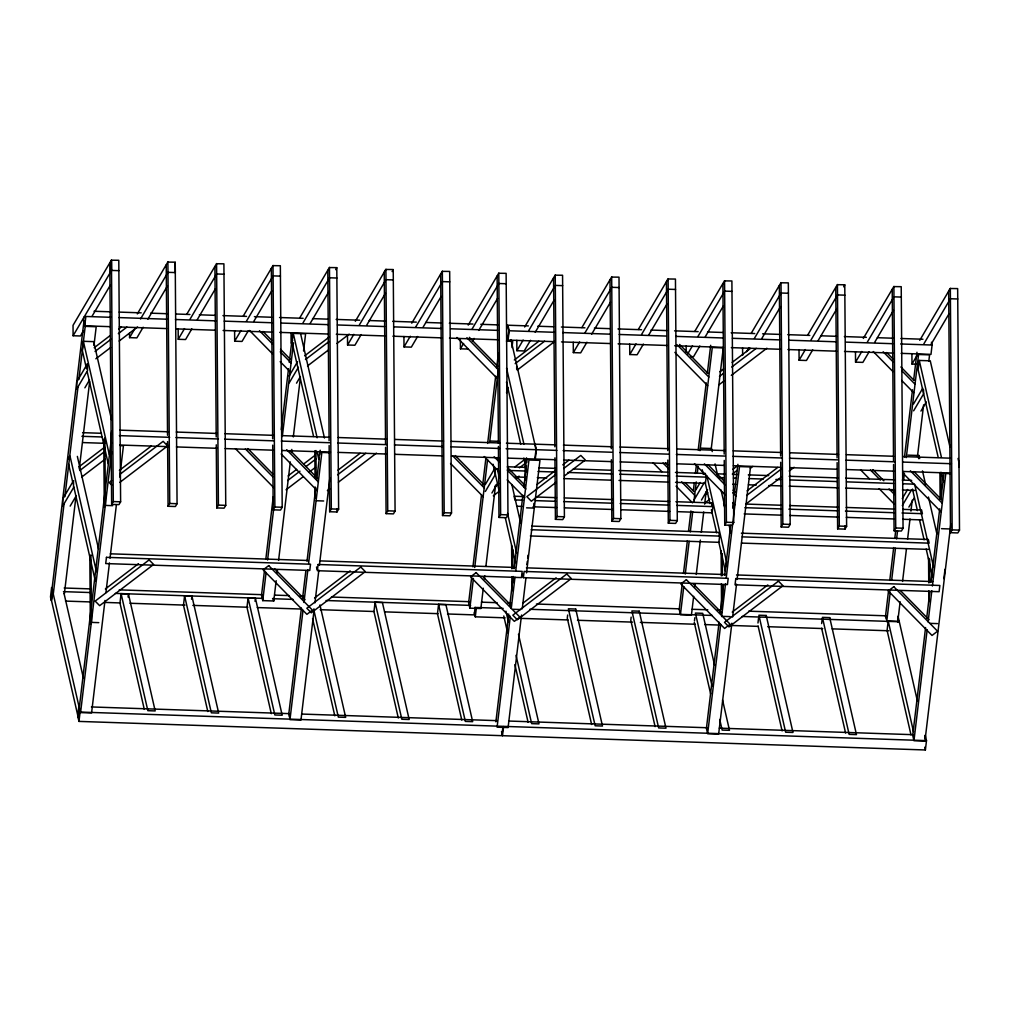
<?xml version="1.0" encoding="UTF-8"?>
<svg xmlns="http://www.w3.org/2000/svg" width="1010" height="1010" viewBox="0 0 1010 1010"><rect width="100%" height="100%" fill="white"/><g stroke="black" fill="none" stroke-linecap="round" stroke-linejoin="round"><path stroke-width="1.5" d="M83.855 317.153L83.489 320.271L84.752 325.801L109.913 326.659M84.752 325.801L85.863 316.471L111.024 317.317M69.109 459.298L69.488 456.179M111.58 419.857L93.69 341.645L83.376 341.292L82.302 350.344L86.506 368.751M53.341 593.552L63.971 504.495M64.892 496.68L77.947 387.31M78.868 379.495L85.206 326.369L83.981 321.003L52.116 588.199L53.038 592.213M64.35 593.93L75.889 497.046M79.247 468.93L89.688 381.426M93.968 345.483L96.203 326.735L85.206 326.369M111.63 431.434L110.696 439.211L111.643 443.365M111.214 440.044L79.348 707.227L80.27 711.255M78.969 721.405L80.093 712.063L78.818 706.533L77.707 715.863L78.969 721.405L501.882 735.671L502.993 726.341L80.093 712.063M111.693 451.659L80.573 712.593L91.569 712.959L104.989 600.458M105.924 592.655L109.459 562.961M110.014 558.277L116.352 505.151M119.71 477.023L123.435 445.776L120.291 445.675M121.086 593.691L147.851 710.686L155.186 710.939L128.421 593.943L121.086 593.691L119.975 603.033L144.304 709.386M128.055 597.049L128.421 593.943M184.59 595.837L211.355 712.833L218.678 713.085L191.913 596.077L184.59 595.837L183.479 605.167L207.807 711.532M191.546 599.195L191.913 596.077M248.081 597.983L274.846 714.979L282.181 715.219L255.416 598.223L248.081 597.983L246.97 607.313L271.299 713.679M255.05 601.341L255.416 598.223M264.506 570.259L261.527 595.256L262.752 600.622L273.748 600.988L276.172 580.674M265.807 559.325L273.255 496.819M281.272 429.641L288.532 368.701M289.277 362.451L292.824 332.77M262.752 600.622L266.097 572.493M267.587 559.995L273.558 509.999M282.308 436.56L293.493 342.807M277.093 572.872L277.472 569.741M278.583 560.373L290.325 461.936M291.448 452.556L291.814 449.425M293.304 436.926L300.387 377.551M303.555 351L305.601 333.805L294.604 333.439M319.728 451.483L318.794 459.26L317.064 451.659M301.422 608.045L288.746 714.297L289.365 716.974M302.533 598.678L305.891 570.549M307.015 561.181L315.764 487.742M316.698 479.927L319.311 458.048M319.678 454.929L320.233 450.233M303.013 610.28L289.971 719.663L300.967 720.029L314.198 609.093M303.947 602.478L307.861 569.665M308.606 563.416L321.837 452.467L329.689 452.733M314.943 602.844L318.857 570.031M319.412 565.347L329.853 477.844M375.076 602.263L401.841 719.259L409.176 719.511L382.411 602.515L375.076 602.263L373.965 611.606L398.293 717.958M438.58 604.409L465.345 721.405L472.667 721.658L445.915 604.649L438.58 604.409L437.469 613.739L461.797 720.105M471.619 577.796L468.64 602.793L469.865 608.159L480.861 608.525L483.285 588.211M472.933 566.862L481.505 494.976M482.616 485.608L485.974 457.479M487.653 443.415L495.658 376.238M496.592 368.423L498.46 352.793M469.865 608.159L473.412 578.465M474.713 567.532L487.565 459.714M489.623 442.531L498.372 369.092M475.18 607.098L474.245 614.888L447.518 613.979M507.664 340.08L508.775 330.75L507.512 325.207M528.356 325.914L507.916 325.22L509.191 330.762L508.068 340.092L555.235 341.683M505.164 617.83L475.293 616.82L476.404 607.49L503.131 608.386M484.409 578.831L484.775 575.713M485.898 566.332L495.582 485.09M506.578 392.903L507.134 388.219M511.982 347.591L512.726 341.342L506.439 341.127M526.526 457.833L525.591 465.623L523.862 458.022M495.872 721.834L508.724 614.017M509.659 606.202L513.206 576.521M514.128 568.706L522.89 495.266M523.824 487.451L526.425 465.585M526.803 462.454L527.169 459.335M510.328 616.251L497.097 727.187L508.093 727.566L521.513 615.065M511.262 608.437L514.986 577.19M515.731 570.94L528.962 460.005L539.959 460.371L526.538 572.872M506.414 443.201L534.719 444.16L535.982 449.69L534.871 459.032L508.144 458.123M555.563 444.854L535.123 444.173L536.398 449.702L535.287 459.045L555.715 459.739M502.488 735.697L503.599 726.367L926.498 740.633L925.387 749.975L502.488 735.697L501.528 731.543M523.382 577.657L524.127 571.433L728.197 578.326L727.452 584.55L523.382 577.657L522.536 573.97M526.917 564.565L527.283 561.446M527.649 558.341L528.028 555.222M522.258 608.815L525.983 577.568M567.658 615.014L567.279 618.12L591.607 724.486M631.149 617.16L630.783 620.266L655.111 726.632M682.179 584.361L679.2 609.358L680.109 613.386M683.48 573.428L687.393 540.615M688.517 531.235L690.928 510.921M693.352 490.608L694.287 482.793M695.41 473.425L696.332 465.61M698.2 449.98L706.217 382.803M707.328 373.422L710.686 345.294M683.77 586.595L680.424 614.724L691.421 615.09L693.655 596.342M685.26 574.097L689.173 541.284M690.297 531.904L692.721 511.59M693.832 502.223L696.256 481.909M697.38 472.528L698.125 466.279M699.981 450.662L712.277 347.528L723.274 347.907L711.166 449.463M675.438 472.427L705.296 473.425L706.142 477.124L705.397 483.348L675.538 482.338M694.766 586.962L695.145 583.843M696.256 574.463L700.359 540.097M701.293 532.283L703.717 511.969M704.652 504.154L706.142 491.655M694.463 620.86L694.829 617.741M711.659 506.035L712.037 502.917L675.905 501.705M712.037 502.917L712.883 506.616L712.138 512.84L677.571 511.666M531.828 526.096L718.779 532.409L719.625 536.095L718.88 542.319L530.364 535.957M719.095 622.147L706.419 728.399L707.341 732.414M720.206 612.78L723.564 584.651M724.688 575.271L730.647 525.276M732.692 508.08L733.247 503.397M734.371 494.029L737.906 464.335M726.013 566.597L726.569 561.926L706.874 475.824M720.698 624.382L707.644 733.752L718.64 734.131L731.871 623.195M721.62 616.567L725.533 583.755M726.278 577.505L739.509 466.57L750.506 466.948L737.098 579.437M732.616 616.946L736.53 584.134M757.967 623.006L758.523 618.335M821.648 623.587L822.203 618.915M888.661 589.764L885.492 616.327L886.098 619.004M889.772 580.384L893.686 547.572M894.809 538.204L895.744 530.389M904.493 456.949L912.51 389.759M913.621 380.391L916.979 352.263M886.717 621.68L890.252 591.999M891.742 579.5L895.479 548.241M896.59 538.873L897.524 531.058M903.672 479.498L904.417 473.248M906.273 457.618L918.57 354.497L929.579 354.863L928.821 361.113M899.19 621.377L888.194 620.998L887.083 630.341L910.995 734.901M949.956 446.938L930.26 360.822L919.264 360.444L918.14 369.786L938.202 457.429M897.675 619.332L898.042 616.226L917.471 701.331M897.713 622.059L900.137 601.745M902.561 581.432L906.475 548.619M907.586 539.239L910.01 518.925M910.944 511.123L912.245 500.177M917.459 456.432L923.607 404.871M918.595 458.628L918.961 455.51L907.965 455.144M931.46 342.264L932.091 345.041L930.98 354.371L901.109 353.361M925.577 627.551L912.724 735.356L913.633 739.383M926.688 618.17L929.856 591.607M930.98 582.24L939.729 508.8M940.853 499.42L944.022 472.857M927.167 629.785L913.949 740.721L924.945 741.087L950.839 523.9M928.102 621.971L931.826 590.724M932.394 586.04L945.802 473.538L950.524 473.69M924.844 738.285L925.236 735.103L926.498 740.633M943.883 578.642L944.994 569.299M958.932 467.1L959.298 463.981L958.035 458.452M73.111 335.737L111.529 270.415L111.453 260.024L73.036 325.346L73.111 335.737L80.447 335.989L83.578 330.649M92.2 315.991L110.241 285.325M84.878 387.827L89.473 380.012M137.322 313.921L167.9 261.931L169.73 503.472L168.077 506.275L175.412 506.528L177.066 503.712L175.222 262.348M143.155 327.227L136.893 337.883L129.558 337.643L135.05 328.313M140.529 318.983L167.976 272.321L175.311 272.574L175.222 262.183L167.887 262.095M147.864 319.223L167.471 285.906M70.157 506.111L76.293 495.683M186.787 314.224L216.582 263.572L218.412 505.114L216.759 507.916L224.094 508.169L225.748 505.353L223.904 263.825L216.569 263.736M191.837 328.869L185.575 339.537L178.24 339.284L184.514 328.616M189.994 319.286L216.658 273.962L223.993 274.215M197.329 319.539L215.37 288.873M105.394 505.429L104.282 507.298L103.765 439.855L104.876 437.974L105.394 505.429L112.716 505.669M111.643 504.369L113.297 501.566L111.441 260.189L118.789 260.277L120.619 501.806L118.965 504.621L111.643 504.369L109.787 263.004M243.221 316.13L273.016 265.478L274.859 507.02L273.205 509.823L280.54 510.075L282.194 507.26L280.351 265.731L273.016 265.643M248.283 330.775L242.009 341.443L234.686 341.191L240.948 330.522M246.44 321.193L273.104 275.869L280.426 276.121M253.775 321.445L271.804 290.779M91.443 622.4L90.344 624.268L89.827 556.826L90.925 554.944L91.443 622.4L98.778 622.64M299.667 318.036L329.462 267.385L331.305 508.926L329.651 511.729L336.974 511.982L338.628 509.166L336.797 267.637L329.449 267.549M292.685 340.433L291.12 343.097L291.044 332.707M302.886 323.099L329.538 277.775L336.873 278.028M335.686 269.67L336.784 267.801M310.221 323.351L329.033 291.36M289.138 375.998L297.571 361.656M289.188 382.929L298.392 367.274M296.523 383.169L300.361 376.654M355.331 321.281L385.908 269.291L387.739 510.82L386.085 513.635L393.42 513.888L395.074 511.073L393.231 269.544L385.896 269.455L384.242 272.271L385.555 444.223M361.163 334.588L354.901 345.243L347.566 345.003L353.841 334.335M359.333 325.005L385.984 279.682L393.319 279.934M392.12 271.576L393.231 269.708M366.655 325.258L385.479 293.266M411.764 323.187L442.342 271.198L444.185 512.726L442.531 515.542L449.867 515.794L451.52 512.979L449.677 271.438L442.342 271.362M417.61 336.494L411.335 347.15L404.013 346.91L410.275 336.242M415.766 326.912L442.43 281.588L449.753 281.841M423.102 327.152L441.13 296.498M468.211 325.094L498.788 273.104L500.632 514.633L498.978 517.448L506.313 517.701L507.967 514.885L506.124 273.344L498.776 273.268M467.781 349.056L460.446 348.816L463.59 343.476M472.213 328.818L498.864 283.494L506.199 283.734M472.491 341.064L474.056 338.388M478.753 330.396L497.577 298.404M524.657 327L555.235 275.01L557.078 516.539L555.424 519.355L562.747 519.607L564.401 516.792L562.57 275.25L555.222 275.175M530.49 340.294L524.228 350.962L516.893 350.71L523.167 340.054M528.659 330.724L555.311 285.401L562.646 285.641M535.199 332.303L554.023 300.311M506.767 390.264L508.308 387.663M485.305 484.522L494.509 468.88M485.356 491.453L495.329 474.498L495.291 468.956M581.886 327.568L611.681 276.917L613.512 518.446L611.858 521.261L619.193 521.501L620.847 518.698L619.004 277.157L611.669 277.081M586.936 342.201L580.662 352.869L573.339 352.616L579.614 341.961M585.093 332.631L611.757 287.307L619.092 287.547M491.92 493.006L497.286 483.878M591.645 334.209L610.457 302.217M638.32 329.475L668.115 278.823L669.958 520.352L668.304 523.167L675.639 523.407L677.293 520.605L675.45 279.063L668.102 278.987L666.448 281.79L667.749 450.599M643.383 344.107L637.108 354.775L629.773 354.523L636.048 343.867M641.539 334.525L668.203 289.214L675.526 289.453M648.875 334.777L666.903 304.124M694.766 331.381L724.561 280.717L726.405 522.258L724.751 525.074L732.073 525.314L733.727 522.511L731.897 280.969L724.549 280.894M687.785 353.765L692.494 345.761M697.986 336.431L724.637 291.12L731.972 291.36M699.829 346.013L693.554 356.681L690.613 356.58M705.308 336.683L723.349 306.03M751.213 333.287L781.008 282.623L782.838 524.165L781.184 526.98L788.52 527.22L790.173 524.405L788.33 282.876L780.995 282.787M746.579 351.669L748.94 347.667M754.419 338.337L781.083 293.014L788.419 293.266M761.755 338.59L780.578 306.598M695.612 490.292L700.22 482.477M694.135 499.824L704.109 482.881M701.47 500.076L707.593 489.648M807.647 335.181L837.442 284.53L839.285 526.071L837.631 528.874L844.966 529.126L846.62 526.311L844.777 284.782L837.429 284.694M812.709 349.826L806.434 360.494L799.099 360.242L805.374 349.574M810.866 340.244L837.53 294.92L844.852 295.173M843.666 286.815L844.764 284.946M818.201 340.496L837.012 308.505M863.31 338.426L893.888 286.436L895.731 527.977L894.077 530.78L901.4 531.033L903.054 528.217L901.223 286.689L893.875 286.6M869.156 351.733L862.881 362.388L855.546 362.148L861.82 351.48M867.312 342.15L893.964 296.826L901.299 297.079M874.635 342.403L893.459 310.411M919.756 340.332L950.334 288.342L952.165 529.884L950.511 532.687L957.846 532.939L959.5 530.124L957.657 288.595L950.322 288.507L948.668 291.322L950.511 532.687M916.386 364.206L911.992 364.055L917.484 354.725M923.746 344.056L950.41 298.733L957.745 298.985M931.081 344.309L949.11 313.643M913.57 403.912L922.761 388.257M913.621 410.83L923.582 393.887L923.557 389.734M920.943 411.083L926.322 401.955M902.271 498.599L907.636 489.471M902.321 505.53L911.525 489.875M908.886 507.083L914.265 497.955M94.195 347.743L110.14 335.572M118.725 329.02L121.175 327.139M95.041 351.442L110.986 339.259M118.334 333.641L126.919 327.088M95.849 358.815L110.57 347.579M119.155 341.026L137.549 326.975M78.868 466.885L104.623 447.228M79.714 470.584L104.245 451.849M81.76 477.023L105.053 459.234M119.369 470.408L151.26 446.066M111.63 480.659L109.181 482.527L111.87 485.28M120.215 474.107L163.14 441.332L167.635 445.902L119.799 482.414M304.629 355.823L329.159 337.1M305.474 359.522L328.768 341.721M307.507 365.961L328.364 350.041M336.949 343.488L349.208 334.121M105.356 588.981L138.471 563.694M288.077 475.912L296.662 469.36M304.023 463.729L315.057 455.308M287.698 480.533L299.957 471.178M306.093 466.494L315.903 458.994M286.057 489.787L303.227 476.682M309.363 471.998L315.486 467.314M337.984 470.18L360.065 453.326M337.605 474.814L365.809 453.275M327.379 490.62L329.841 488.739M338.426 482.187L376.44 453.162M514.317 359.977L538.848 341.241M515.163 363.663L544.605 341.191M517.208 370.102L555.222 341.077M314.565 597.996L350.129 570.839M514.936 466.948L524.758 459.449M494.938 486.555L498.612 483.74M519.468 467.819L525.591 463.148M493.297 495.809L499.432 491.125M516.602 478.02L519.052 476.139M537.042 484.51L555.437 470.458M562.797 464.84L568.933 460.169M556.283 474.157L526.854 496.63L531.348 501.2L555.879 482.477M563.643 468.539L580.813 455.422L585.308 459.992L564.464 475.912M719.852 371.794L723.526 368.991M732.111 362.438L750.506 348.387M719.461 376.427L723.147 373.612M731.732 367.059L756.263 348.336M719.057 384.747L723.955 380.997M731.316 375.379L766.88 348.223M523.028 603.071L556.144 577.796M732.73 469.41L737.641 465.66M705.371 494.635L707.821 492.766M732.351 474.031L737.262 470.294M704.955 502.955L709.866 499.205M750.329 468.299L752.791 466.431M747.072 490.835L777.738 467.428M746.693 495.468L781.033 469.246M746.276 503.775L781.841 476.619M789.201 471.001L794.112 467.264M732.237 612.098L767.802 584.942M111.529 270.415L118.864 270.667M94.031 311.257L111.327 311.837M119.193 312.103L141.198 312.848M150.629 313.163L167.925 313.744M175.791 314.009L189.93 314.489M199.374 314.804L215.092 315.335M222.945 315.6L246.528 316.395M254.394 316.66L271.69 317.254M279.543 317.519L303.126 318.314M312.557 318.63L328.288 319.16M336.141 319.425L359.724 320.22M369.155 320.536L384.886 321.066M392.738 321.332L416.322 322.127M425.753 322.455L441.484 322.985M449.336 323.25L472.92 324.046M480.785 324.311L498.069 324.892M537.787 326.23L553.518 326.76M561.371 327.025L584.954 327.821M594.385 328.136L610.103 328.667M617.968 328.932L641.552 329.727M650.983 330.055L666.701 330.586M674.566 330.851L698.15 331.646M707.581 331.962L723.299 332.492M731.164 332.757L754.748 333.552M762.6 333.818L779.897 334.398M787.762 334.663L809.767 335.408M820.776 335.787L836.495 336.317M844.36 336.583L866.365 337.327M877.374 337.694L893.092 338.224M900.958 338.489L922.963 339.234M118.877 317.582L167.622 319.236M175.475 319.501L216.355 320.877M224.22 321.142L272.952 322.783M280.818 323.048L327.972 324.639M337.416 324.967L384.57 326.558M394.014 326.874L441.168 328.465M450.611 328.78L497.766 330.371M509.191 330.762L554.78 332.303M562.633 332.568L609.8 334.159M619.231 334.474L666.398 336.065M675.829 336.38L722.996 337.971M732.427 338.299L779.594 339.89M789.025 340.206L836.192 341.797M845.622 342.112L892.789 343.703M900.655 343.968L932.091 345.041M119.344 326.975L166.511 328.566M175.942 328.881L215.244 330.207M223.109 330.472L271.841 332.126M279.707 332.391L328.439 334.032M336.292 334.297L385.037 335.939M392.89 336.204L441.635 337.858M449.488 338.123L498.233 339.764M561.522 341.898L610.267 343.551M618.12 343.817L666.865 345.458M674.718 345.723L723.45 347.364M731.316 347.629L780.048 349.271M787.914 349.548L836.646 351.19M844.511 351.455L893.244 353.096M490.999 441.067L498.852 441.332M700.549 448.137L711.545 448.516L712.239 451.584M119.672 430.146L168.405 431.788M176.27 432.053L217.137 433.441M225.003 433.707L273.735 435.348M281.601 435.613L330.333 437.254M338.198 437.519L386.931 439.173M394.796 439.438L443.529 441.08M451.394 441.345L500.127 442.986M563.428 445.12L612.161 446.773M620.026 447.039L668.759 448.68M676.624 448.945L725.357 450.586M733.222 450.851L781.955 452.505M789.82 452.77L838.553 454.412M846.418 454.677L893.572 456.267M903.003 456.583L950.17 458.174M82.605 432.659L101.442 433.29M119.369 435.626L169.667 437.33M175.967 437.545L218.412 438.971M224.7 439.186L273.432 440.827M281.298 441.092L330.03 442.746M337.895 443.011L386.628 444.652M394.493 444.918L443.226 446.559M451.091 446.824L499.824 448.478M506.111 448.68L535.982 449.69M536.398 449.702L556.838 450.397M563.125 450.611L611.858 452.253M619.723 452.518L668.456 454.159M676.321 454.437L725.054 456.078M732.906 456.343L781.652 457.984M789.504 458.25L838.25 459.891M846.102 460.156L894.847 461.81M902.7 462.075L951.445 463.716M81.886 436.295L102.288 436.989M82.706 442.569L104.686 443.314M119.824 445.019L168.556 446.66M176.422 446.925L217.302 448.314M225.154 448.579L273.899 450.22M281.752 450.485L330.497 452.126M338.35 452.392L387.083 454.045M394.948 454.311L442.115 455.901M451.546 456.217L498.713 457.808M563.58 460.005L612.312 461.646M620.178 461.911L667.345 463.502M676.776 463.817L723.943 465.408M733.374 465.736L780.541 467.327M789.971 467.643L837.139 469.233M846.569 469.549L893.724 471.14M903.167 471.468L950.322 473.059M507.348 466.746L526.197 467.39M538.759 467.807L556.043 468.387M573.327 468.981L611.025 470.243M618.89 470.508L667.585 472.162M716.885 473.816L724.738 474.081M732.591 474.359L737.313 474.511M748.309 474.889L768.724 475.571M789.151 476.265L837.858 477.907M845.711 478.172L894.406 479.813M902.271 480.078L911.689 480.394M509.76 470.496L525.465 471.026M538.04 471.443L555.323 472.036M567.885 472.453L611.871 473.942M619.723 474.208L668.431 475.849M676.283 476.114L706.142 477.124M719.297 477.566L724.019 477.73M733.437 478.046L736.58 478.147M749.155 478.576L763.295 479.056M775.857 479.472L780.566 479.636M789.997 479.952L837.126 481.543M846.557 481.858L893.686 483.449M903.104 483.777L914.1 484.144M515.302 476.935L526.298 477.301M537.295 477.667L546.726 477.995M563.997 478.576L611.126 480.167M618.991 480.432L667.686 482.073M732.692 484.27L735.836 484.371M748.41 484.8L756.263 485.065M768.825 485.494L781.399 485.911M789.252 486.176L837.959 487.817M845.812 488.083L894.506 489.736M902.372 490.001L914.934 490.418M523.508 496.554L514.09 496.238L514.936 499.925L522.789 500.19M536.083 496.983L556.51 497.665M564.363 497.93L613.057 499.584M620.923 499.849L669.617 501.49M745.62 504.053L781.753 505.278M789.618 505.543L838.313 507.184M846.165 507.449L894.873 509.091M902.725 509.356L921.575 509.987L922.42 513.686L902.006 512.992M535.351 500.619L555.778 501.313M563.63 501.579L612.338 503.22M620.191 503.485L668.898 505.126M676.75 505.391L712.883 506.616M744.9 507.689L781.033 508.914M788.886 509.179L837.593 510.82M845.446 511.085L894.14 512.726M517.335 506.262L522.044 506.414M533.04 506.793L556.611 507.588M564.464 507.853L613.158 509.494M621.024 509.76L669.718 511.401M744.155 513.913L781.854 515.188M789.719 515.453L838.414 517.095M846.266 517.36L894.974 519.001M902.826 519.266L921.675 519.91M316.332 500.745L323.667 500.985M526.576 507.841L533.911 508.08L533.873 503.384M941.471 528.672L948.794 528.924M113.297 501.566L120.619 501.806M169.73 503.472L177.066 503.712M218.412 505.114L225.748 505.353M274.859 507.02L282.194 507.26M331.305 508.926L338.628 509.166M387.739 510.82L395.074 511.073M444.185 512.726L451.52 512.979M500.632 514.633L507.967 514.885M557.078 516.539L564.401 516.792M613.512 518.446L620.847 518.698M669.958 520.352L677.293 520.605M726.405 522.258L733.727 522.511M782.838 524.165L790.173 524.405M839.285 526.071L846.62 526.311M895.731 527.977L903.054 528.217M952.165 529.884L959.5 530.124M741.378 533.166L928.329 539.479L929.162 543.165L742.211 536.865M531.108 529.732L719.625 536.095M741.479 543.09L928.43 549.389M110.317 553.808L308.113 560.487M320.41 560.903L515.062 567.468M526.425 567.847L725.786 574.576M736.517 574.942L932.735 581.571M64.186 588.009L90.913 588.906M119.218 589.865L262.284 594.688M274.859 595.117L289.011 595.597M300.008 595.963L303.151 596.077M331.457 597.024L469.801 601.695M481.429 602.162L497.147 602.692M508.156 603.058L511.3 603.172M536.449 604.018L679.515 608.841M692.09 609.27L707.821 609.8M717.251 610.116L720.395 610.229M748.688 611.176L887.045 615.847M63.466 591.645L90.193 592.542M115.342 593.4L263.13 598.387M272.561 598.703L293.001 599.397M326.015 600.508L470.647 605.394M529.859 609.283L712.227 615.443M742.097 616.453L899.317 621.756M513.206 609.295L520.541 609.535M722.743 616.365L730.078 616.618M930.172 623.372L937.507 623.612M65.499 601.089L90.647 601.935M104.8 602.414L120.518 602.945M129.949 603.26L184.982 605.116M192.834 605.381L247.867 607.237M257.298 607.566L301.321 609.043M320.183 609.687L373.637 611.492M384.633 611.858L438.087 613.663M520.882 618.36L568.049 619.951M577.48 620.266L632.512 622.122M640.365 622.387L695.398 624.256M704.828 624.571L718.968 625.051M729.978 625.417L758.283 626.377M767.714 626.692L822.733 628.548M832.164 628.864L888.762 630.783M91.405 706.95L289.491 713.641M302.066 714.07L497.008 720.648M508.623 721.039L708.288 727.781M719.284 728.147L914.227 734.725M886.692 352.515L893.257 359.194M900.907 366.983L914.025 380.328M883.157 351.758L893.004 361.769M901.753 370.67L914.871 384.027M873.246 351.543L892.928 371.566M901.678 380.467L913.709 392.701M913.924 471.556L942.355 500.48M910.389 470.799L942.103 503.056M902.662 472.806L940.929 511.742M872.905 469.663L883.851 480.785M892.6 489.686L894.784 491.908M870.481 470.016L880.316 480.028M889.065 488.928L894.532 494.496M860.558 469.801L869.307 478.702M879.154 488.714L894.456 504.293M679.578 344.448L708.01 373.372M677.142 344.801L708.856 377.071M674.882 352.376L707.694 385.757M900.617 590.812L929.048 619.736M707.909 464.6L724.309 481.29M733.058 490.191L735.242 492.413M704.374 463.842L725.155 484.977M732.806 492.766L736.088 496.112M694.463 463.628L725.079 494.774M732.73 502.563L734.914 504.785M665.489 462.656L667.673 464.89M685.171 482.692L693.92 491.592M663.052 463.009L668.519 468.577M681.636 481.934L694.766 495.279M653.129 462.795L661.878 471.695M676.094 486.163L692.494 502.854M469.334 337.353L497.766 366.276M466.898 337.706L498.612 369.976M456.987 337.491L497.438 378.649M693.201 583.805L721.632 612.742M497.652 457.505L499.849 459.727M507.5 467.516L524.998 485.318M494.13 456.747L499.596 462.315M507.247 470.092L525.844 489.004M484.207 456.533L499.521 472.099M507.172 479.889L524.67 497.69M455.232 455.56L483.664 484.484M452.796 455.914L484.51 488.183M450.536 463.489L483.348 496.869M263.004 331.469L271.753 340.37M280.502 349.271L290.337 359.282M259.469 330.712L272.599 344.056M280.25 351.846L291.183 362.969M249.558 330.485L272.523 353.853M280.174 361.643L290.022 371.655M482.944 576.71L511.376 605.634M290.236 450.498L317.569 478.311M286.701 449.74L318.415 482.01M281.159 453.982L317.241 490.696M247.816 448.566L272.965 474.157M245.38 448.92L272.713 476.733M235.456 448.692L273.735 487.641M274.43 568.605L305.045 599.751M919.264 360.444L941.421 457.328M941.711 472.806L943.82 482.035M918.961 455.51L919.668 458.591M922.483 470.887L925.652 484.724M928.468 497.034L936.901 533.937M914.656 484.358L933.644 567.393M912.484 489.08L917.408 510.606M919.517 519.834L924.087 539.82M926.195 549.049L932.533 576.735M924.756 747.211L925.387 749.975M888.194 620.998L913.52 731.72M821.622 628.22L845.597 733.058M758.119 626.074L782.106 730.924M715.055 463.893L717.87 476.19M721.039 490.027L724.549 505.404M729.132 525.402L730.886 533.091M723.627 503.308L724.473 507.007M702.24 469.776L703.301 474.384M705.056 482.073L709.98 503.611M711.394 509.76L716.671 532.826M718.779 542.054L725.458 571.269M714.537 664.984L702.72 613.322L695.385 613.07L712.075 686.017M722.529 699.93L729.485 730.318L722.15 730.078L719.726 719.436M694.274 622.413L710.611 693.832M510.946 339.65L534.921 444.501M506.553 368.158L523.925 444.122M506.477 382.045L520.731 444.349M507.626 466.039L508.333 469.12M511.843 484.497L520.642 522.94M497.337 468.741L499.445 477.97M507.538 513.332L516.678 553.316M493.057 464.247L499.382 491.92M505.366 518.067L515.567 562.658M518.483 634.242L538.986 723.892L531.664 723.64L516.022 655.275M505.947 611.202L508.371 621.844M503.788 615.986L507.613 632.702M514.911 664.605L528.116 722.352M474.346 612.666L475.293 616.82M300.828 334.689L324.462 438.012M317.127 437.772L293.152 332.921L292.041 342.264L313.58 436.471M316.521 567.014L317.089 569.476M319.955 604.927L345.673 717.365L338.35 717.125L313.668 609.232M312.557 618.574L334.802 715.825M273.129 598.311L273.748 600.988M167.067 443.44L167.635 445.902M83.376 341.292L109.332 454.778M87.213 371.819L108.259 463.842M77.353 456.394L98.551 549.087M70.018 456.141L96.43 571.622M68.554 463.969L73.073 483.714M73.768 486.757L95.319 580.965M63.996 593.274L83.464 678.367M941.03 472.2L941.232 498.877M939.919 472.516L940.121 499.18M929.68 559.06L929.856 582.581M928.556 557.798L928.745 582.884M928.809 590.736L928.897 601.707M911.904 353.664L911.992 364.055M892.221 289.416L893.534 461.368M893.56 464.524L894.077 530.78M855.47 351.758L855.546 362.148M844.941 525.97L844.966 529.126M835.775 287.509L837.088 457.883M837.126 462.618L837.631 528.874M799.024 349.851L799.099 360.242M779.341 285.603L780.642 455.977M780.692 462.29L781.184 526.98M742.577 347.945L742.64 355.368M722.895 283.696L724.195 454.083M724.246 460.383L724.751 525.074M722.264 553.619L722.44 575.586M722.503 584.992L722.63 600.685M721.127 550.791L721.317 575.889M721.38 583.73L721.569 608.828M686.144 346.039L686.181 351.972M667.825 460.055L668.304 523.167M629.697 344.132L629.773 354.523M610.015 279.884L611.303 448.692M611.391 459.739L611.858 521.261M573.251 342.226L573.339 352.616M553.568 277.99L554.856 446.786M554.944 457.833L555.424 519.355M526.26 465.484L526.311 471.758M525.112 461.09L525.25 479.914M516.817 340.32L516.893 350.71M516.691 366.39L516.703 369.155M512.752 549.68L512.891 568.504M512.966 577.922L513.004 582.631M511.603 545.286L511.78 568.819M511.843 576.659L511.944 590.774M497.122 276.084L498.41 443.302M498.435 446.458L498.978 517.448M460.383 339.903L460.446 348.816M440.688 274.177L442.531 515.542M403.924 336.519L404.013 346.91M385.58 447.38L386.085 513.635M347.49 334.613L347.566 345.003M336.961 508.825L336.974 511.982M327.795 270.364L329.108 440.739M329.146 445.473L329.651 511.729M315.953 450.548L316.168 478.778M314.83 450.851L315.044 477.515M315.107 486.934L315.196 497.905M271.362 268.458L272.662 438.832M272.713 445.145L273.205 509.823M234.598 330.8L234.686 341.191M214.915 266.552L216.216 436.926M216.279 444.817L216.759 507.916M178.164 328.894L178.24 339.284M166.233 264.91L167.534 435.285M167.584 441.597L168.077 506.275M129.52 333.186L129.558 337.643M51.611 587.58L50.5 596.923L51.346 600.609L52.457 591.267L51.611 587.58M52.659 591.38L51.535 600.723L78.3 717.719L79.411 708.376L52.659 591.38M106.454 557.343L105.709 563.567L309.78 570.448L310.524 564.224L106.454 557.343M318.112 564.489L317.367 570.713L521.438 577.594L522.183 571.37L318.112 564.489M735.785 578.578L735.04 584.803L939.111 591.696L939.856 585.472L735.785 578.578M87.453 363.714L76.722 381.957L76.773 388.888L87.516 370.632L87.453 363.714M73.515 480.684L62.771 498.927L62.822 505.858L73.566 487.603L73.515 480.684M149.126 559.894L95.167 601.101L99.662 605.672L153.621 564.464L149.126 559.894M268.71 565.613L263.168 569.842L306.914 614.345L312.456 610.116L268.71 565.613M360.785 567.039L306.825 608.235L311.32 612.817L365.279 571.609L360.785 567.039M476.139 572.62L470.597 576.849L514.342 621.352L519.885 617.123L476.139 572.62M566.799 573.996L512.84 615.191L517.335 619.761L571.294 578.566L566.799 573.996M686.383 579.715L680.841 583.944L724.587 628.447L730.129 624.218L686.383 579.715M778.457 581.141L724.498 622.337L728.993 626.907L782.952 585.712L778.457 581.141M893.812 586.722L888.27 590.951L932.015 635.454L937.558 631.212L893.812 586.722M575.725 609.043L568.39 608.79L595.155 725.786L602.49 726.038L575.725 609.043M639.229 611.176L631.894 610.936L658.659 727.932L665.981 728.185L639.229 611.176M766.224 615.469L758.889 615.216L785.654 732.225L792.976 732.465L766.224 615.469M829.715 617.615L822.392 617.362L849.145 734.358L856.48 734.611L829.715 617.615"/></g></svg>
